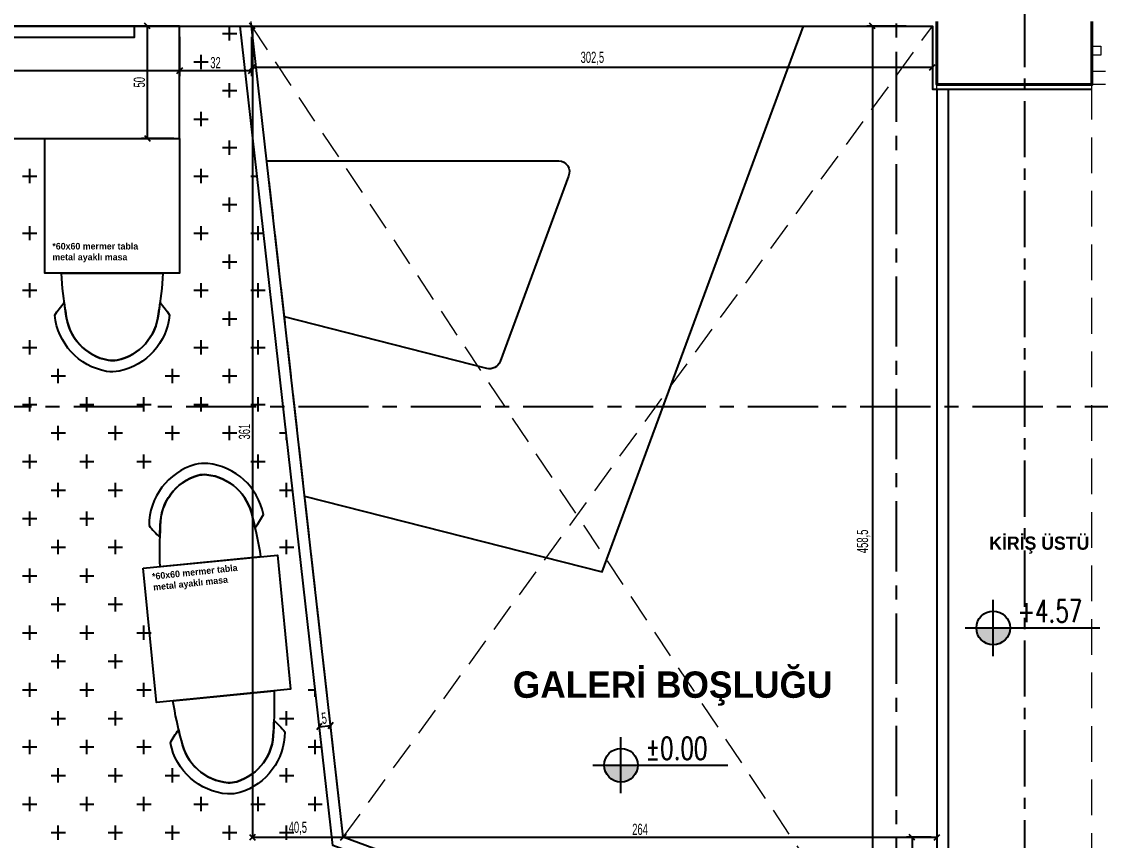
# Model space of a CAD drawing. Header units: millimetres. Extents: x 933584 to 974011, y 4545988 to 4553664.
# Drawn here: x 946791.5 to 947271.6, y 4552146.4 to 4552510.8 of the extents above; entities that cross this region are included whole.
import ezdxf

# ---------------------------------------------------------------- set-up
doc = ezdxf.new("R2010")
doc.units = ezdxf.units.MM
doc.set_wipeout_variables(frame=1)
doc.header["$PDMODE"] = 35
for name, pattern in [('568_AVN_KES_01$0$HIDDEN', [0.375, 0.25, -0.125]), ('CENTER', [2, 1.25, -0.25, 0.25, -0.25]), ('DOT2', [3.175, 0, -3.175]), ('HIDDEN', [9.525, 6.35, -3.175]), ('HIDDEN2', [4.7625, 3.175, -1.5875]), ('HIDDENX2', [19.05, 12.7, -6.35])]:
    doc.linetypes.add(name, pattern=pattern)
doc.layers.get('0').update_dxf_attribs({"color": 255})
doc.layers.get('Defpoints').update_dxf_attribs({"color": 8})
for name, color, linetype in [('0-CSX-CXS_20', 14, 'CENTER'), ('0-DMS-50', 143, 'Continuous'), ('0-HSL-SLD', 252, 'Continuous'), ('0-LNS-SLN', 6, 'Continuous'), ('0-LNS-SPL', 13, '568_AVN_KES_01$0$HIDDEN'), ('0-LNS-VLF', 11, 'Continuous'), ('0-TXT-PLV_50', 3, 'Continuous'), ('0-TXT-XBX_20', 3, 'Continuous'), ('7-DCR-FRN', 8, 'Continuous')]:
    doc.layers.add(name, color=color, linetype=linetype)
for name, color, linetype, lineweight in [('2-SPS-IBW', 5, 'Continuous', 40), ('3-OPN-WDR', 4, 'Continuous', 18), ('DOĞRAMA', 8, 'Continuous', 15), ('mimariKIRIS', 251, 'HIDDEN2', 0)]:
    doc.layers.add(name, color=color, linetype=linetype, lineweight=lineweight)
doc.styles.add('Century Gothic_B_3', font='GOTHICB.TTF', dxfattribs={"height": 4})
doc.styles.add('dim_romans_50', font='swissl.ttf', dxfattribs={"width": 0.6, "height": 5})
doc.styles.add('T_General', font='simplxtw.shx', dxfattribs={"width": 0.7, "height": 200})
doc.dimstyles.new('ONK_dim 1_50', dxfattribs={"dimscale": 5, "dimtxt": 4, "dimasz": 0.5, "dimexe": 0.5, "dimexo": 0.5, "dimgap": 0.2, "dimtad": 1, "dimdec": 1, "dimrnd": 0.5, "dimzin": 9, "dimtxsty": 'dim_romans_50', "dimblk": 'OBLIQUE', "dimcen": 1, "dimclre": 256, "dimclrt": 256, "dimazin": 2, "dimtfac": 1, "dimtdec": 1, "dimtix": 1, "dimtmove": 2, "dimatfit": 3, "dimldrblk": 'OBLIQUE', "dimfxl": 3, "dimfxlon": 1, "dimarcsym": 0})

# ---------------------------------------------------------------- blocks, each defined once
blk = doc.blocks.new('XVBZDVBZDVB')
at = {"layer": '3-OPN-WDR'}
blk.add_lwpolyline([(934667.85, 4553995.75), (934663.85, 4553995.75), (934663.85, 4553999.75), (934667.85, 4553999.75)], close=True, dxfattribs=at)
at = {"layer": 'DOĞRAMA', "color": 253, "true_color": 0xadadad}
for p, q in [((934663.85, 4553982.75), (934663.85, 4553988.75)), ((934663.85, 4553988.75), (934669.85, 4553988.75)), ((934669.85, 4553982.75), (934663.85, 4553982.75))]:
    blk.add_line(p, q, dxfattribs=at)
blk = doc.blocks.new('PLV-FNS')
h = blk.add_hatch(color=8)
edge = h.paths.add_edge_path()
edge.add_arc((0, 0), 150, 180, 0)
edge.add_line((150, 0), (-150, 0))
for p, q in [((0, -250), (0, 250)), ((-250, 0), (950, 0))]:
    blk.add_line(p, q)
blk.add_circle((0, 0), 150)
at = {"color": 8, "style": 'T_General', "width": 0.7}
for tag, p in [('INCE', (217.1, 50)), ('KABA', (217.1, -250))]:
    blk.add_attdef(tag, p, '', height=200, dxfattribs=at)
blk = doc.blocks.new('ZVBXZDVB')
at = {"layer": '0-CSX-CXS_20', "ltscale": 20}
blk.add_lwpolyline([(934637.85, 4552835.4), (934637.85, 4551518.59)], dxfattribs=at)
blk = doc.blocks.new('xcvxcbv')
at = {"layer": '2-SPS-IBW'}
blk.add_lwpolyline([(934667.85, 4551173.49), (934667.85, 4551145.49), (934598.85, 4551145.49), (934598.85, 4551173.49)], dxfattribs=at)
blk = doc.blocks.new('sandalye')
blk.add_lwpolyline([(20.65, -25.79, -0.018451), (21.38, -30.76, 0.045309), (25.62, -25.2, 0.32914), (3.17, -0.28, 0.07808), (-2.45, -0.17, 0.334929), (-25.48, -25.2, 0.045309), (-21.24, -30.76, -0.018068), (-20.54, -25.89, 0.020768), (-20.51, -25.69, -0.333547), (-1.67, -5.11, -0.074803), (2.23, -5.19, -0.32955)], format="xyb", close=True)
blk.add_lwpolyline([(22.68, -43.83, 0.023043), (20.65, -25.79, 0.32955), (2.23, -5.19, 0.074803), (-1.67, -5.11, 0.334755), (-20.52, -25.79, 0.023043), (-22.55, -43.83)], format="xyb")
blk.add_lwpolyline([(-22.55, -43.83), (22.68, -43.83)])
blk = doc.blocks.new('*U1028')
at = {"xscale": -1, "rotation": 270}
blk.add_blockref('sandalye', (21.91, -0.07), dxfattribs=at)
blk = doc.blocks.new('vbxcb')
at = {"layer": 'mimariKIRIS', "ltscale": 5}
for points in [[(942835.91, 4549901.91), (942876.99, 4549538.97), (943141.16, 4549441.35)], [(943141.16, 4549174.82), (943141.16, 4549901.91)], [(943195.25, 4549101.8), (943210.16, 4549096.29), (943210.16, 4549901.91)]]:
    blk.add_lwpolyline(points, dxfattribs=at)
blk = doc.blocks.new('xvbxcvbzc')
at = {"layer": '0-HSL-SLD', "linetype": 'Continuous'}
for p, q in [((939380.9, 4552505.5), (939387.25, 4552505.5)), ((939384.075, 4552502.325), (939384.075, 4552508.675)), ((939371.375, 4552489.625), (939371.375, 4552495.975)), ((939368.2, 4552492.8), (939374.55, 4552492.8)), ((939384.075, 4552476.925), (939384.075, 4552483.275)), ((939380.9, 4552480.1), (939387.25, 4552480.1)), ((939368.2, 4552467.4), (939374.55, 4552467.4)), ((939371.375, 4552464.225), (939371.375, 4552470.575)), ((939384.075, 4552451.525), (939384.075, 4552457.875)), ((939380.9, 4552454.7), (939387.25, 4552454.7)), ((939295.175, 4552438.825), (939295.175, 4552445.175)), ((939371.375, 4552438.825), (939371.375, 4552445.175)), ((939292, 4552442), (939298.35, 4552442)), ((939368.2, 4552442), (939374.55, 4552442)), ((939393.6, 4552442), (939396.344, 4552442)), ((939380.9, 4552429.3), (939387.25, 4552429.3)), ((939384.075, 4552426.125), (939384.075, 4552432.475)), ((939295.175, 4552413.425), (939295.175, 4552419.775)), ((939371.375, 4552413.425), (939371.375, 4552419.775)), ((939396.775, 4552413.425), (939396.775, 4552419.775)), ((939292, 4552416.6), (939298.35, 4552416.6)), ((939368.2, 4552416.6), (939374.55, 4552416.6)), ((939393.6, 4552416.6), (939399.22, 4552416.6)), ((939384.075, 4552400.725), (939384.075, 4552407.075)), ((939380.9, 4552403.9), (939387.25, 4552403.9)), ((939292, 4552391.2), (939298.35, 4552391.2)), ((939295.175, 4552388.025), (939295.175, 4552394.375)), ((939368.2, 4552391.2), (939374.55, 4552391.2)), ((939371.375, 4552388.025), (939371.375, 4552394.375)), ((939393.6, 4552391.2), (939399.95, 4552391.2)), ((939396.775, 4552388.025), (939396.775, 4552394.375)), ((939384.075, 4552375.325), (939384.075, 4552381.675)), ((939380.9, 4552378.5), (939387.25, 4552378.5)), ((939295.175, 4552362.625), (939295.175, 4552368.975)), ((939371.375, 4552362.625), (939371.375, 4552368.975)), ((939396.775, 4552362.625), (939396.775, 4552368.975)), ((939292, 4552365.8), (939298.35, 4552365.8)), ((939368.2, 4552365.8), (939374.55, 4552365.8)), ((939393.6, 4552365.8), (939399.95, 4552365.8)), ((939304.7, 4552353.1), (939311.05, 4552353.1)), ((939307.875, 4552349.925), (939307.875, 4552356.275)), ((939355.5, 4552353.1), (939361.85, 4552353.1)), ((939358.675, 4552349.925), (939358.675, 4552356.275)), ((939380.9, 4552353.1), (939387.25, 4552353.1)), ((939384.075, 4552349.925), (939384.075, 4552356.275)), ((939406.3, 4552353.1), (939406.408, 4552353.1)), ((939295.175, 4552337.225), (939295.175, 4552343.575)), ((939320.575, 4552337.225), (939320.575, 4552343.575)), ((939345.975, 4552337.225), (939345.975, 4552343.575)), ((939371.375, 4552337.225), (939371.375, 4552343.575)), ((939396.775, 4552337.225), (939396.775, 4552343.575)), ((939292, 4552340.4), (939298.35, 4552340.4)), ((939317.4, 4552340.4), (939323.75, 4552340.4)), ((939342.8, 4552340.4), (939349.15, 4552340.4)), ((939368.2, 4552340.4), (939374.55, 4552340.4)), ((939393.6, 4552340.4), (939399.95, 4552340.4)), ((939304.7, 4552327.7), (939311.05, 4552327.7)), ((939307.875, 4552324.525), (939307.875, 4552330.875)), ((939330.1, 4552327.7), (939336.45, 4552327.7)), ((939333.275, 4552324.525), (939333.275, 4552330.875)), ((939355.5, 4552327.7), (939361.85, 4552327.7)), ((939358.675, 4552324.525), (939358.675, 4552330.875)), ((939380.9, 4552327.7), (939387.25, 4552327.7)), ((939384.075, 4552324.525), (939384.075, 4552330.875)), ((939406.3, 4552327.7), (939409.284, 4552327.7)), ((939409.475, 4552324.525), (939409.475, 4552326.009)), ((939295.175, 4552311.825), (939295.175, 4552318.175)), ((939320.575, 4552311.825), (939320.575, 4552318.175)), ((939345.975, 4552311.825), (939345.975, 4552318.175)), ((939396.775, 4552311.825), (939396.775, 4552318.175)), ((939292, 4552315), (939298.35, 4552315)), ((939317.4, 4552315), (939323.75, 4552315)), ((939342.8, 4552315), (939349.15, 4552315)), ((939393.6, 4552315), (939399.95, 4552315)), ((939307.875, 4552299.125), (939307.875, 4552305.475)), ((939333.275, 4552299.125), (939333.275, 4552305.475)), ((939409.475, 4552299.125), (939409.475, 4552305.475)), ((939304.7, 4552302.3), (939311.05, 4552302.3)), ((939330.1, 4552302.3), (939336.45, 4552302.3)), ((939406.3, 4552302.3), (939412.159, 4552302.3)), ((939292, 4552289.6), (939298.35, 4552289.6)), ((939295.175, 4552286.425), (939295.175, 4552292.775)), ((939317.4, 4552289.6), (939323.75, 4552289.6)), ((939320.575, 4552286.425), (939320.575, 4552292.775)), ((939307.875, 4552273.725), (939307.875, 4552280.075)), ((939333.275, 4552273.725), (939333.275, 4552280.075)), ((939409.475, 4552273.725), (939409.475, 4552280.075)), ((939304.7, 4552276.9), (939311.05, 4552276.9)), ((939330.1, 4552276.9), (939336.45, 4552276.9)), ((939406.3, 4552276.9), (939412.65, 4552276.9)), ((939295.175, 4552261.025), (939295.175, 4552267.375)), ((939320.575, 4552261.025), (939320.575, 4552267.375)), ((939292, 4552264.2), (939298.35, 4552264.2)), ((939317.4, 4552264.2), (939323.75, 4552264.2)), ((939304.7, 4552251.5), (939311.05, 4552251.5)), ((939307.875, 4552248.325), (939307.875, 4552254.675)), ((939330.1, 4552251.5), (939336.45, 4552251.5)), ((939333.275, 4552248.325), (939333.275, 4552254.675)), ((939295.175, 4552235.625), (939295.175, 4552241.975)), ((939320.575, 4552235.625), (939320.575, 4552241.975)), ((939345.975, 4552235.625), (939345.975, 4552241.975)), ((939292, 4552238.8), (939298.35, 4552238.8)), ((939317.4, 4552238.8), (939323.75, 4552238.8)), ((939342.8, 4552238.8), (939349.15, 4552238.8)), ((939419, 4552238.8), (939419.347, 4552238.8)), ((939307.875, 4552222.925), (939307.875, 4552229.275)), ((939333.275, 4552222.925), (939333.275, 4552229.275)), ((939304.7, 4552226.1), (939311.05, 4552226.1)), ((939330.1, 4552226.1), (939336.45, 4552226.1)), ((939292, 4552213.4), (939298.35, 4552213.4)), ((939295.175, 4552210.225), (939295.175, 4552216.575)), ((939317.4, 4552213.4), (939323.75, 4552213.4)), ((939320.575, 4552210.225), (939320.575, 4552216.575)), ((939342.8, 4552213.4), (939349.15, 4552213.4)), ((939345.975, 4552210.225), (939345.975, 4552216.575)), ((939419, 4552213.4), (939422.223, 4552213.4)), ((939422.175, 4552210.225), (939422.175, 4552213.822)), ((939307.875, 4552197.525), (939307.875, 4552203.875)), ((939333.275, 4552197.525), (939333.275, 4552203.875)), ((939409.475, 4552197.525), (939409.475, 4552203.875)), ((939304.7, 4552200.7), (939311.05, 4552200.7)), ((939330.1, 4552200.7), (939336.45, 4552200.7)), ((939406.3, 4552200.7), (939412.65, 4552200.7)), ((939295.175, 4552184.825), (939295.175, 4552191.175)), ((939320.575, 4552184.825), (939320.575, 4552191.175)), ((939345.975, 4552184.825), (939345.975, 4552191.175)), ((939422.175, 4552184.825), (939422.175, 4552191.175)), ((939292, 4552188), (939298.35, 4552188)), ((939317.4, 4552188), (939323.75, 4552188)), ((939342.8, 4552188), (939349.15, 4552188)), ((939419, 4552188), (939425.098, 4552188)), ((939304.7, 4552175.3), (939311.05, 4552175.3)), ((939307.875, 4552172.125), (939307.875, 4552178.475)), ((939330.1, 4552175.3), (939336.45, 4552175.3)), ((939333.275, 4552172.125), (939333.275, 4552178.475)), ((939355.5, 4552175.3), (939361.85, 4552175.3)), ((939358.675, 4552172.125), (939358.675, 4552178.475)), ((939406.3, 4552175.3), (939412.65, 4552175.3)), ((939409.475, 4552172.125), (939409.475, 4552178.475)), ((939295.175, 4552159.425), (939295.175, 4552165.775)), ((939320.575, 4552159.425), (939320.575, 4552165.775)), ((939345.975, 4552159.425), (939345.975, 4552165.775)), ((939371.375, 4552159.425), (939371.375, 4552165.775)), ((939396.775, 4552159.425), (939396.775, 4552165.775)), ((939422.175, 4552159.425), (939422.175, 4552165.775)), ((939292, 4552162.6), (939298.35, 4552162.6)), ((939317.4, 4552162.6), (939323.75, 4552162.6)), ((939342.8, 4552162.6), (939349.15, 4552162.6)), ((939368.2, 4552162.6), (939374.55, 4552162.6)), ((939393.6, 4552162.6), (939399.95, 4552162.6)), ((939419, 4552162.6), (939425.35, 4552162.6)), ((939307.875, 4552146.725), (939307.875, 4552153.075)), ((939333.275, 4552146.725), (939333.275, 4552153.075)), ((939358.675, 4552146.725), (939358.675, 4552153.075)), ((939384.075, 4552146.725), (939384.075, 4552153.075)), ((939409.475, 4552146.725), (939409.475, 4552153.075)), ((939304.7, 4552149.9), (939311.05, 4552149.9)), ((939330.1, 4552149.9), (939336.45, 4552149.9)), ((939355.5, 4552149.9), (939361.85, 4552149.9)), ((939380.9, 4552149.9), (939387.25, 4552149.9)), ((939406.3, 4552149.9), (939412.65, 4552149.9))]:
    blk.add_line(p, q, dxfattribs=at)
blk = doc.blocks.new('_Oblique')
at = {"color": 0, "linetype": 'ByBlock', "lineweight": -2}
blk.add_line((-0.5, -0.5), (0.5, 0.5), dxfattribs=at)
blk = doc.blocks.new('*D1619')
at = {"layer": '0-DMS-50', "lineweight": -2}
for p, q in [((946603.85, 4552501.25), (946603.85, 4552486.45)), ((946861.85, 4552503.95), (946861.85, 4552486.45))]:
    blk.add_line(p, q, dxfattribs=at)
at = {"layer": '0-DMS-50', "color": 0, "lineweight": -2}
blk.add_line((946603.85, 4552488.95), (946861.85, 4552488.95), dxfattribs=at)
at = {"layer": 'Defpoints', "color": 0}
for p in [(946861.85, 4552508.75), (946603.85, 4552503.75), (946861.85, 4552488.95)]:
    blk.add_point(p, dxfattribs=at)
at = {"layer": '0-DMS-50', "color": 0, "linetype": 'ByBlock', "lineweight": -2, "xscale": 2.5, "yscale": 2.5, "zscale": 2.5, "rotation": 180}
blk.add_blockref('_Oblique', (946603.85, 4552488.95), dxfattribs=at)
at = {"layer": '0-DMS-50', "color": 0, "linetype": 'ByBlock', "lineweight": -2, "xscale": 2.5, "yscale": 2.5, "zscale": 2.5}
blk.add_blockref('_Oblique', (946861.85, 4552488.95), dxfattribs=at)
at = {"layer": '0-DMS-50', "insert": (946732.85, 4552492.45), "char_height": 5, "attachment_point": 5, "style": 'dim_romans_50'}
blk.add_mtext('258', dxfattribs=at)
blk = doc.blocks.new('*D1620')
at = {"layer": '0-DMS-50', "lineweight": -2}
for p, q in [((946861.85, 4552503.95), (946861.85, 4552486.45)), ((946893.82, 4552503.95), (946893.82, 4552486.45))]:
    blk.add_line(p, q, dxfattribs=at)
at = {"layer": '0-DMS-50', "color": 0, "lineweight": -2}
blk.add_line((946861.85, 4552488.95), (946893.82, 4552488.95), dxfattribs=at)
at = {"layer": 'Defpoints', "color": 0}
for p in [(946861.85, 4552508.75), (946893.82, 4552508.75), (946893.82, 4552488.95)]:
    blk.add_point(p, dxfattribs=at)
at = {"layer": '0-DMS-50', "color": 0, "linetype": 'ByBlock', "lineweight": -2, "xscale": 2.5, "yscale": 2.5, "zscale": 2.5, "rotation": 180}
blk.add_blockref('_Oblique', (946861.85, 4552488.95), dxfattribs=at)
at = {"layer": '0-DMS-50', "color": 0, "linetype": 'ByBlock', "lineweight": -2, "xscale": 2.5, "yscale": 2.5, "zscale": 2.5}
blk.add_blockref('_Oblique', (946893.82, 4552488.95), dxfattribs=at)
at = {"layer": '0-DMS-50', "insert": (946877.83, 4552492.45), "char_height": 5, "attachment_point": 5, "style": 'dim_romans_50'}
blk.add_mtext('32', dxfattribs=at)
blk = doc.blocks.new('*D1621')
at = {"layer": '0-DMS-50', "lineweight": -2}
for p, q in [((946923.8, 4552199.5), (946923.8, 4552199.5)), ((946928.76, 4552200.06), (946928.76, 4552200.06))]:
    blk.add_line(p, q, dxfattribs=at)
at = {"layer": '0-DMS-50', "color": 0, "lineweight": -2}
blk.add_line((946924.08, 4552197.01), (946929.05, 4552197.58), dxfattribs=at)
at = {"layer": 'Defpoints', "color": 0}
for p in [(946924.08, 4552197.01), (946929.05, 4552197.58), (946929.05, 4552197.58)]:
    blk.add_point(p, dxfattribs=at)
at = {"layer": '0-DMS-50', "color": 0, "linetype": 'ByBlock', "lineweight": -2, "xscale": 2.5, "yscale": 2.5, "zscale": 2.5}
for p, rotation in [((946924.08, 4552197.01), 186.4586144470861), ((946929.05, 4552197.58), 6.458614447086099)]:
    blk.add_blockref('_Oblique', p, dxfattribs=dict(at, rotation=rotation))
at = {"layer": '0-DMS-50', "insert": (946926.17, 4552200.77), "char_height": 5, "attachment_point": 5, "rotation": 6.4586, "style": 'dim_romans_50'}
blk.add_mtext('5', dxfattribs=at)
blk = doc.blocks.new('*D1622')
at = {"layer": '0-DMS-50', "lineweight": -2}
for p, q in [((946894.24, 4552508.75), (946896.74, 4552508.75)), ((946894.24, 4552147.81), (946896.74, 4552147.81))]:
    blk.add_line(p, q, dxfattribs=at)
at = {"layer": '0-DMS-50', "color": 0, "lineweight": -2}
blk.add_line((946894.24, 4552508.75), (946894.24, 4552147.81), dxfattribs=at)
at = {"layer": 'Defpoints', "color": 0}
for p in [(946893.82, 4552508.75), (946893.82, 4552147.81), (946894.24, 4552147.81)]:
    blk.add_point(p, dxfattribs=at)
at = {"layer": '0-DMS-50', "color": 0, "linetype": 'ByBlock', "lineweight": -2, "xscale": 2.5, "yscale": 2.5, "zscale": 2.5}
for p, rotation in [((946894.24, 4552508.75), 90), ((946894.24, 4552147.81), 270)]:
    blk.add_blockref('_Oblique', p, dxfattribs=dict(at, rotation=rotation))
at = {"layer": '0-DMS-50', "insert": (946890.74, 4552328.28), "char_height": 5, "attachment_point": 5, "rotation": 90, "style": 'dim_romans_50'}
blk.add_mtext('361', dxfattribs=at)
blk = doc.blocks.new('*D1623')
at = {"layer": '0-DMS-50', "lineweight": -2}
for p, q in [((946894.24, 4552150.31), (946894.24, 4552150.31)), ((946934.68, 4552150.31), (946934.68, 4552150.31))]:
    blk.add_line(p, q, dxfattribs=at)
at = {"layer": '0-DMS-50', "color": 0, "lineweight": -2}
blk.add_line((946894.24, 4552147.81), (946934.68, 4552147.81), dxfattribs=at)
at = {"layer": 'Defpoints', "color": 0}
for p in [(946894.24, 4552147.81), (946934.68, 4552147.81), (946934.68, 4552147.81)]:
    blk.add_point(p, dxfattribs=at)
at = {"layer": '0-DMS-50', "color": 0, "linetype": 'ByBlock', "lineweight": -2, "xscale": 2.5, "yscale": 2.5, "zscale": 2.5, "rotation": 180}
blk.add_blockref('_Oblique', (946894.24, 4552147.81), dxfattribs=at)
at = {"layer": '0-DMS-50', "color": 0, "linetype": 'ByBlock', "lineweight": -2, "xscale": 2.5, "yscale": 2.5, "zscale": 2.5}
blk.add_blockref('_Oblique', (946934.68, 4552147.81), dxfattribs=at)
at = {"layer": '0-DMS-50', "insert": (946914.46, 4552151.79), "char_height": 5, "attachment_point": 5, "style": 'dim_romans_50'}
blk.add_mtext('40,5', dxfattribs=at)
blk = doc.blocks.new('*D1624')
at = {"layer": '0-DMS-50', "lineweight": -2}
for p, q in [((946934.68, 4552150.31), (946934.68, 4552150.31)), ((947198.85, 4552150.31), (947198.85, 4552150.31))]:
    blk.add_line(p, q, dxfattribs=at)
at = {"layer": '0-DMS-50', "color": 0, "lineweight": -2}
blk.add_line((946934.68, 4552147.81), (947198.85, 4552147.81), dxfattribs=at)
at = {"layer": 'Defpoints', "color": 0}
for p in [(946934.68, 4552147.81), (947198.85, 4552147.81), (947198.85, 4552147.81)]:
    blk.add_point(p, dxfattribs=at)
at = {"layer": '0-DMS-50', "color": 0, "linetype": 'ByBlock', "lineweight": -2, "xscale": 2.5, "yscale": 2.5, "zscale": 2.5, "rotation": 180}
blk.add_blockref('_Oblique', (946934.68, 4552147.81), dxfattribs=at)
at = {"layer": '0-DMS-50', "color": 0, "linetype": 'ByBlock', "lineweight": -2, "xscale": 2.5, "yscale": 2.5, "zscale": 2.5}
blk.add_blockref('_Oblique', (947198.85, 4552147.81), dxfattribs=at)
at = {"layer": '0-DMS-50', "insert": (947066.76, 4552151.31), "char_height": 5, "attachment_point": 5, "style": 'dim_romans_50'}
blk.add_mtext('264', dxfattribs=at)
blk = doc.blocks.new('*D1625')
at = {"layer": '0-DMS-50', "lineweight": -2}
for p, q in [((947196.35, 4552147.81), (947185.3, 4552147.81)), ((947196.35, 4552050.19), (947185.3, 4552050.19))]:
    blk.add_line(p, q, dxfattribs=at)
at = {"layer": '0-DMS-50', "color": 0, "lineweight": -2}
blk.add_line((947187.8, 4552147.81), (947187.8, 4552050.19), dxfattribs=at)
at = {"layer": 'Defpoints', "color": 0}
for p in [(947198.85, 4552147.81), (947187.8, 4552050.19), (947198.85, 4552050.19)]:
    blk.add_point(p, dxfattribs=at)
at = {"layer": '0-DMS-50', "color": 0, "linetype": 'ByBlock', "lineweight": -2, "xscale": 2.5, "yscale": 2.5, "zscale": 2.5}
for p, rotation in [((947187.8, 4552147.81), 90), ((947187.8, 4552050.19), 270)]:
    blk.add_blockref('_Oblique', p, dxfattribs=dict(at, rotation=rotation))
at = {"layer": '0-DMS-50', "insert": (947183.82, 4552099), "char_height": 5, "attachment_point": 5, "rotation": 90, "style": 'dim_romans_50'}
blk.add_mtext('97,5', dxfattribs=at)
blk = doc.blocks.new('*D1631')
at = {"layer": '0-DMS-50', "lineweight": -2}
for p, q in [((946894.24, 4552505.43), (946894.24, 4552487.93)), ((947196.85, 4552505.43), (947196.85, 4552487.93))]:
    blk.add_line(p, q, dxfattribs=at)
at = {"layer": '0-DMS-50', "color": 0, "lineweight": -2}
blk.add_line((946894.24, 4552490.43), (947196.85, 4552490.43), dxfattribs=at)
at = {"layer": 'Defpoints', "color": 0}
for p in [(946894.24, 4552508.75), (947196.85, 4552508.75), (947196.85, 4552490.43)]:
    blk.add_point(p, dxfattribs=at)
at = {"layer": '0-DMS-50', "color": 0, "linetype": 'ByBlock', "lineweight": -2, "xscale": 2.5, "yscale": 2.5, "zscale": 2.5}
for p, rotation in [((946894.24, 4552490.43), 179.9999999788396), ((947196.85, 4552490.43), 359.9999999788396)]:
    blk.add_blockref('_Oblique', p, dxfattribs=dict(at, rotation=rotation))
at = {"layer": '0-DMS-50', "insert": (947045.54, 4552494.4), "char_height": 5, "attachment_point": 5, "rotation": 360, "style": 'dim_romans_50'}
blk.add_mtext('302,5', dxfattribs=at)
blk = doc.blocks.new('*D1632')
at = {"layer": '0-DMS-50', "lineweight": -2}
for p, q in [((946859.35, 4552508.75), (946844.95, 4552508.75)), ((946859.35, 4552458.75), (946844.95, 4552458.75))]:
    blk.add_line(p, q, dxfattribs=at)
at = {"layer": '0-DMS-50', "color": 0, "lineweight": -2}
blk.add_line((946847.45, 4552508.75), (946847.45, 4552458.75), dxfattribs=at)
at = {"layer": 'Defpoints', "color": 0}
for p in [(946861.85, 4552508.75), (946847.45, 4552458.75), (946861.85, 4552458.75)]:
    blk.add_point(p, dxfattribs=at)
at = {"layer": '0-DMS-50', "color": 0, "linetype": 'ByBlock', "lineweight": -2, "xscale": 2.5, "yscale": 2.5, "zscale": 2.5}
for p, rotation in [((946847.45, 4552508.75), 89.99999996704969), ((946847.45, 4552458.75), 269.9999999670496)]:
    blk.add_blockref('_Oblique', p, dxfattribs=dict(at, rotation=rotation))
at = {"layer": '0-DMS-50', "insert": (946843.95, 4552483.75), "char_height": 5, "attachment_point": 5, "rotation": 90, "style": 'dim_romans_50'}
blk.add_mtext('50', dxfattribs=at)
blk = doc.blocks.new('*D1635')
at = {"layer": '0-DMS-50', "lineweight": -2}
for p, q in [((947185.18, 4552508.75), (947167.68, 4552508.75)), ((947185.18, 4552050.19), (947167.68, 4552050.19))]:
    blk.add_line(p, q, dxfattribs=at)
at = {"layer": '0-DMS-50', "color": 0, "lineweight": -2}
blk.add_line((947170.18, 4552508.75), (947170.18, 4552050.19), dxfattribs=at)
at = {"layer": 'Defpoints', "color": 0}
for p in [(947196.85, 4552508.75), (947170.18, 4552050.19), (947196.85, 4552050.19)]:
    blk.add_point(p, dxfattribs=at)
at = {"layer": '0-DMS-50', "color": 0, "linetype": 'ByBlock', "lineweight": -2, "xscale": 2.5, "yscale": 2.5, "zscale": 2.5}
for p, rotation in [((947170.18, 4552508.75), 90), ((947170.18, 4552050.19), 270)]:
    blk.add_blockref('_Oblique', p, dxfattribs=dict(at, rotation=rotation))
at = {"layer": '0-DMS-50', "insert": (947166.21, 4552279.47), "char_height": 5, "attachment_point": 5, "rotation": 90, "style": 'dim_romans_50'}
blk.add_mtext('458,5', dxfattribs=at)
blk = doc.blocks.new('CVBXCBV')
at = {"linetype": 'CENTER', "ltscale": 25}
blk.add_lwpolyline([(937701.09, 4551339.49), (936057.32, 4551339.49)], dxfattribs=at)
blk = doc.blocks.new('CXVBXCBXCB')
at = {"linetype": 'CENTER', "ltscale": 25}
blk.add_lwpolyline([(936604.05, 4552635.39), (936604.05, 4551251.6)], dxfattribs=at)

msp = doc.modelspace()

# ---------------------------------------------------------------- linework, layer by layer
at = {"layer": '0-DMS-50'}
msp.add_lwpolyline([(946917.49, 4552299.64), (947049.88, 4552265.9), (947139.42, 4552508.75)], dxfattribs=at)
msp.add_lwpolyline([(946900.61, 4552448.75), (947030.55, 4552448.75, -0.545119), (947034.89, 4552442.02), (947004.46, 4552359.5, -0.384153), (946998.53, 4552356.39), (946908.47, 4552379.34)], format="xyb", dxfattribs=at)
at = {"layer": '0-LNS-SLN'}
for points in [[(947203.85, 4552480.75), (947203.85, 4552043.01), (946930.06, 4552144.19), (946888.79, 4552508.75)], [(947198.85, 4552480.75), (947198.85, 4552050.19), (946934.68, 4552147.81), (946893.82, 4552508.75)]]:
    msp.add_lwpolyline(points, dxfattribs=at)
at = {"layer": '0-LNS-SPL', "linetype": 'ByBlock', "ltscale": 0.5}
msp.add_lwpolyline([(946463.85, 4552503.75), (946603.85, 4552503.75), (946603.85, 4552508.75), (947196.85, 4552508.75), (947196.85, 4552480.75), (947267.85, 4552480.75)], dxfattribs=at)
at = {"layer": '3-OPN-WDR', "linetype": 'HIDDENX2'}
for points in [[(946893.82, 4552508.75), (947198.85, 4552050.19)], [(946934.68, 4552147.81), (947196.85, 4552508.75)]]:
    msp.add_lwpolyline(points, dxfattribs=at)
at = {"layer": '7-DCR-FRN'}
msp.add_lwpolyline([(946623.85, 4552508.75), (946623.85, 4552503.75), (946841.85, 4552503.75), (946841.85, 4552508.75)], close=True, dxfattribs=at)

# ---------------------------------------------------------------- block references
for name, p in [('XVBZDVBZDVB', (12604, -1500)), ('CXVBXCBXCB', (10576.62, 161.96)), ('xcvxcbv', (12600, 1337.26)), ('CVBXCBV', (10294.87, 999.89))]:
    msp.add_blockref(name, p)
at = {"layer": '0-LNS-SLN'}
msp.add_blockref('ZVBXZDVB', (12600, 0), dxfattribs=at)
at = {"layer": '0-TXT-PLV_50', "xscale": 0.05000000000291038, "yscale": 0.05000000000291038, "zscale": 0.05000000000291038}
for p, values in [((947223.91, 4552240.94), {'INCE': '+4.57'}), ((947058.27, 4552179.85), {'INCE': '%%p0.00'})]:
    msp.add_blockref('PLV-FNS', p, dxfattribs=at).add_auto_attribs(values)

# ---------------------------------------------------------------- texts
at = {"layer": '0-TXT-XBX_20', "attachment_point": 1, "line_spacing_factor": 0.984502, "style": 'Century Gothic_B_3'}
for s, insert, char_height, width in [('\\pxql;{\\fFranklin Gothic Book|b1|i0|c162|p34;KİRİŞ ÜSTÜ}', (947222.17, 4552281.62), 5.8729, 228.8091), ('\\pxql;{\\fFranklin Gothic Book|b1|i0|c162|p34;GALERİ BOŞLUĞU}', (947010.15, 4552221.59), 11.7458, 457.6183)]:
    msp.add_mtext(s, dxfattribs=dict(at, insert=insert, char_height=char_height, width=width))

# ---------------------------------------------------------------- dimensions: what is measured, and where the dimension line sits
at = {"layer": '0-DMS-50'}
for base, p1, p2, picture, middle in [((946861.85, 4552488.95), (946603.85, 4552503.75), (946861.85, 4552508.75), '*D1619', (946732.85, 4552492.45)), ((946893.82, 4552488.95), (946861.85, 4552508.75), (946893.82, 4552508.75), '*D1620', (946877.83, 4552492.45))]:
    dim = msp.add_linear_dim(base=base, p1=p1, p2=p2, angle=180, dimstyle='ONK_dim 1_50', dxfattribs=at)
    dim.commit()
    dim.dimension.update_dxf_attribs({"geometry": picture, "text_midpoint": middle})
for p1, p2, distance, picture, middle in [((946894.24, 4552508.75), (947196.85, 4552508.75), -18.33, '*D1631', (947045.54, 4552494.4)), ((947196.85, 4552508.75), (947196.85, 4552050.19), -26.66, '*D1635', (947166.21, 4552279.47)), ((946924.08, 4552197.01), (946929.05, 4552197.58), 0, '*D1621', (946926.17, 4552200.77)), ((946894.24, 4552147.81), (946934.68, 4552147.81), 0, '*D1623', (946914.46, 4552151.79)), ((946934.68, 4552147.81), (947198.85, 4552147.81), 0, '*D1624', (947066.76, 4552151.31)), ((947198.85, 4552147.81), (947198.85, 4552050.19), -11.05, '*D1625', (947183.82, 4552099))]:
    dim = msp.add_aligned_dim(p1=p1, p2=p2, distance=distance, dimstyle='ONK_dim 1_50', dxfattribs=at)
    dim.commit()
    dim.dimension.update_dxf_attribs({"geometry": picture, "text_midpoint": middle})

# ---------------------------------------------------------------- next in the draw order: wipeouts: each hides what was drawn before it
at = {"linetype": 'DOT2', "ltscale": 100000}
for points in [[(946801.85, 4552398.75), (946861.85, 4552398.75), (946861.85, 4552458.75), (946801.85, 4552458.75)], [(946851.52, 4552207.82), (946911.24, 4552213.68), (946905.38, 4552273.39), (946845.66, 4552267.54)]]:
    msp.add_wipeout(points, dxfattribs=at).dxf.layer = '3-OPN-WDR'

# ---------------------------------------------------------------- next in the draw order: linework, layer by layer
at = {"layer": '7-DCR-FRN'}
for points in [[(946603.85, 4552508.75), (946603.85, 4552458.75), (946861.85, 4552458.75), (946861.85, 4552508.75)], [(946801.85, 4552458.75), (946861.85, 4552458.75), (946861.85, 4552398.75), (946801.85, 4552398.75)], [(946845.66, 4552267.54), (946905.38, 4552273.39), (946911.24, 4552213.68), (946851.52, 4552207.82)]]:
    msp.add_lwpolyline(points, close=True, dxfattribs=at)

# ---------------------------------------------------------------- next in the draw order: texts
at = {"layer": '0-LNS-VLF', "linetype": 'HIDDEN', "ltscale": 0.5, "insert": (946805.22, 4552412.27), "char_height": 2.9364, "width": 95.455, "attachment_point": 1, "rotation": 0.007, "line_spacing_factor": 0.984502, "style": 'Century Gothic_B_3'}
msp.add_mtext('\\pxql;{\\fFranklin Gothic Book|b1|i0|c162|p34;*60x60 mermer tabla\\Pmetal ayaklı masa}', dxfattribs=at)

# ---------------------------------------------------------------- next in the draw order: dimensions: what is measured, and where the dimension line sits
at = {"layer": '0-DMS-50'}
dim = msp.add_aligned_dim(p1=(946861.85, 4552508.75), p2=(946861.85, 4552458.75), distance=-14.4, dimstyle='ONK_dim 1_50', dxfattribs=at)
dim.commit()
dim.dimension.update_dxf_attribs({"geometry": '*D1632', "text_midpoint": (946843.95, 4552483.75)})

# ---------------------------------------------------------------- next in the draw order: block references
at = {"layer": '7-DCR-FRN'}
for p, rotation in [((946831.85, 4552376.84), 269.9990867054037), ((946883.52, 4552188.94), 275.6030721477641)]:
    msp.add_blockref('*U1028', p, dxfattribs=dict(at, rotation=rotation))
at = {"layer": '7-DCR-FRN', "xscale": -1, "rotation": 275.6048987369567}
msp.add_blockref('*U1028', (946873.38, 4552292.27), dxfattribs=at)

# ---------------------------------------------------------------- next in the draw order: block references
msp.add_blockref('vbxcb', (4057.69, 2608.84))
at = {"layer": '0-DMS-50'}
msp.add_blockref('xvbxcvbzc', (7500, 0), dxfattribs=at)

# ---------------------------------------------------------------- next in the draw order: texts
at = {"layer": '0-LNS-VLF', "linetype": 'HIDDEN', "ltscale": 0.5, "insert": (946849.45, 4552265.27), "char_height": 2.9364, "width": 95.455, "attachment_point": 1, "rotation": 6.047, "line_spacing_factor": 0.984502, "style": 'Century Gothic_B_3'}
msp.add_mtext('\\pxql;{\\fFranklin Gothic Book|b1|i0|c162|p34;*60x60 mermer tabla\\Pmetal ayaklı masa}', dxfattribs=at)

# ---------------------------------------------------------------- next in the draw order: dimensions: what is measured, and where the dimension line sits
at = {"layer": '0-DMS-50'}
dim = msp.add_aligned_dim(p1=(946893.82, 4552508.75), p2=(946893.82, 4552147.81), distance=0.42, dimstyle='ONK_dim 1_50', dxfattribs=at)
dim.commit()
dim.dimension.update_dxf_attribs({"geometry": '*D1622', "text_midpoint": (946890.74, 4552328.28)})

doc.saveas('drawing.dxf')
